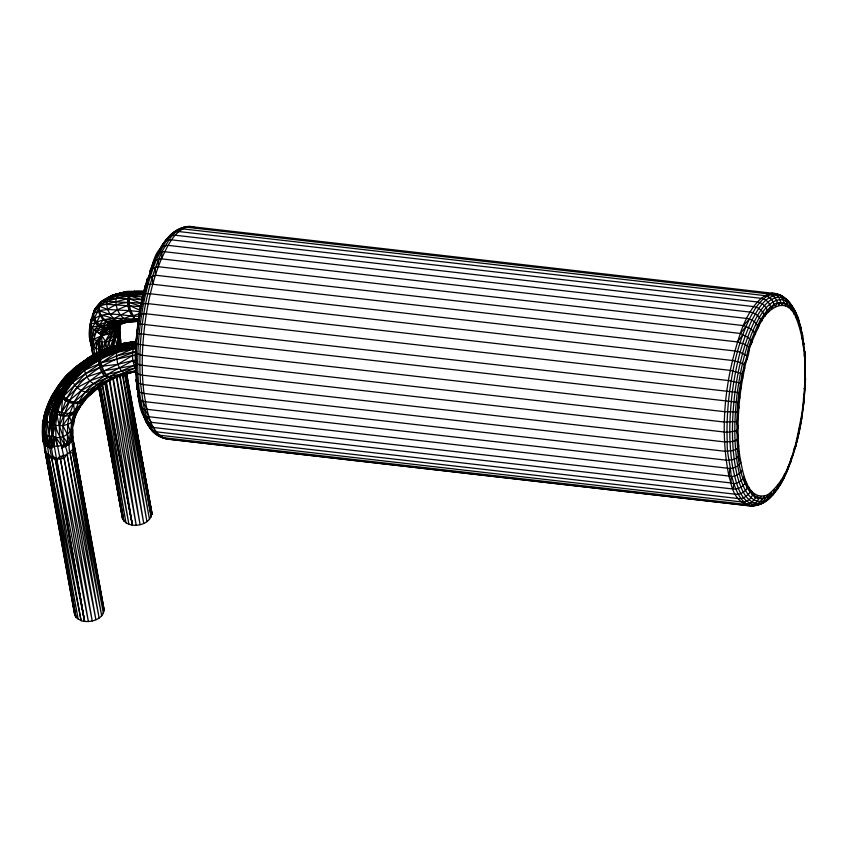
<?xml version="1.0" encoding="UTF-8"?>
<svg xmlns="http://www.w3.org/2000/svg" width="848" height="848" viewBox="0 0 848 848"><rect width="100%" height="100%" fill="white"/><g stroke="black" fill="none" stroke-linecap="round" stroke-linejoin="round"><path stroke-width="1.27" d="M99.248 352.62C78.906 361.545 61.851 377.434 51.251 396.938L44.456 414.407C42.188 429.099 47.912 442.868 48.887 457.189L81.111 620.694L76.044 617.482L74.804 615.224L43.047 440.048C41.192 424.18 44.446 406.743 53.784 393.567C45.453 406.828 41.245 422.378 42.612 438.045C42.559 442.624 45.421 446.631 49.82 447.914L81.111 620.694C89.74 623.45 104.898 619.422 103.922 608.376L74.709 448.136M135.701 320.968C123.501 322.452 109.562 322.759 101.506 333.561L102.385 349.683L106.848 349.408C109.085 338.988 113.081 328.112 122.992 322.749C111.3 327.339 106.127 338.522 102.385 349.683C82.309 349.281 89.93 321.456 94.52 309.711C104.908 292.581 126.903 291.055 144.944 291.15M92.951 355.884L90.407 340.907L90.407 323.735C99.799 307.474 124.296 317.035 139.687 316.219M136.327 346.758C106.816 352.503 77.815 368.7 63.611 396.228C60.992 402.058 58.618 408.111 57.123 414.343C57.897 424.784 63.293 433.975 64.554 444.288L61.809 448.03L68.571 444.787L71.645 441.479L72.165 426.533C75.652 436.656 67.713 445.847 57.696 446.101C52.343 446.599 45.612 445.391 43.047 440.048C43.153 425.632 44.054 410.22 51.474 397.542M45.58 448.465L44.552 448.242L76.044 617.482L44.817 444.787C42.199 423.979 47.446 402.09 59.816 384.939C78.949 362.562 104.357 342.846 135.288 343.504C131.27 350.955 131.822 360.506 135.288 368.032C117.575 375.632 98.591 382.575 86.316 398.443C81.26 405.768 75.408 415.234 64.914 413.029C56 412.965 45.368 401.698 53.562 393.864M137.429 331.398C138.097 313.516 142.305 295.888 147.382 278.769L155.396 275.208L737.453 341.924L745.244 344.426L748.922 347.309C750.067 354.506 745.275 361.312 744.65 368.477C742.541 378.197 740.929 388.034 739.785 397.913C737.76 416.771 737.294 435.861 739.551 454.719C742.191 468.605 746.039 502.366 767.631 494.956C791.809 475.951 796.166 441.872 801.932 413.548C805.812 382.331 807.921 349.228 796.632 319.251C787.145 292.655 764.811 309.478 758.239 327.71C743.802 356.828 737.643 389.062 736.848 421.498C737.749 446.896 735.121 478.813 755.388 497.628C775.719 504.592 784.813 474.498 791.089 460.92L790.877 459.277C800.056 437.271 802.961 412.796 804.922 389.031L804.084 388.596M800.66 418.891L801.773 418.329L795.519 446.769C801.604 424.657 804.36 401.963 805.377 379.236L804.922 389.031M805.271 360.379L805.388 361.513L804.328 355.312L804.71 351.475L805.483 379.893C804.498 368.838 806.501 357.686 803.459 346.747C802.272 332.225 798.54 299.959 777.383 302.821C767.641 306.838 762.235 316.739 757.518 325.579C753.225 336.349 746.738 347.5 746.887 359.223L744.226 364.492L744.65 368.477L742.244 373.65L742.71 378.081L740.558 383.063L741.078 387.928L739.159 392.645L739.785 397.913L738.067 402.312L738.841 407.941L737.294 411.958L738.258 417.884L736.848 421.498L738.036 427.636L736.732 430.837L727.001 432.321L139.761 365L135.394 362.785L135.85 343.016L138.648 320.099M86.538 514.863L74.242 445.539L72.716 452.991L103.414 613.411L74.168 450.595L73.797 443.048L73.002 443.631M61.925 381.579L60.123 383.179L49.237 401.051L48.961 405.439L49.99 408.206L49.057 445.179L47.711 447.013C39.602 428.696 50.806 404.602 59.593 387.907C77.009 362.87 104.887 344.436 135.563 341.553L121.359 343.885C109.222 348.358 93.799 351.008 85.118 361.333C83.888 364.131 83.761 367.279 84.418 370.237C92.549 397.341 110.07 377.667 126.67 372.908M105.29 299.418C87.196 306.711 107.802 332.278 121.815 323.65L111.756 328.324L105.608 334.144L93.789 339.168L93.46 346.885L94.997 355.301C63.07 369.028 39.93 404.994 43.047 440.048M136.104 350.076L135.51 370.936L137.069 389.391L139.443 392.03L143.99 393.419L726.047 460.146C730.881 460.432 737.219 459.563 739.551 454.719L737.495 448.56L738.682 446.154L736.944 439.889L738.173 437.091L736.732 430.837M135.288 343.504C98.665 347.5 58.798 374.731 55.449 413.495L57.123 414.343L55.565 425.378C57.304 437.08 68.094 444.649 67.522 456.977L99.142 618.012L70.458 455.164C66.865 444.257 71.285 433.286 71.508 422.134C72.96 415.605 75.345 409.393 78.313 403.415C92.888 386.677 114.183 375.123 136.168 371.53C120.925 373.968 103.382 388.013 99.036 363.94C97.827 358.524 99.089 349.694 106.021 349.355L122.79 343.578L135.553 341.68M136.263 355.026L132.521 355.513L117.745 364.364L102.036 371.869L90.248 380.699L81.249 390.557L74.338 401.835L70.024 413.04L67.66 424.403L67.395 442.709L65.635 446.589M47.223 444.373C46.11 429.3 46.725 413.845 50.604 399.196M138.998 317.703L140.217 310.315M141.51 299.789L127.783 298.676L99.046 306.075L92.506 314.767C92.093 325.505 107.972 334.536 115.625 325.208L124.486 322.622L136.634 321.01M138.796 319.166C124.433 319.23 108.491 315.774 95.368 323.067L90.407 323.735C94.467 333.762 89.57 345.147 93.375 355.45M72.186 426.544L71.9 432.607L104.166 610.867L74.168 450.595L73.055 449.26L70.511 431.685L67.66 424.403C75.451 421.615 75.928 412.361 80.242 406.425L79.33 406.266M736.848 421.498L724.404 422.05L142.358 355.323L135.521 353.213C136.284 330.423 139.454 307.707 145.368 285.681L148.071 284.324L152.725 284.25L734.781 350.966L740.156 352.196L746.452 355.683M772.645 495.168L777.574 488.936L778.093 485.045C774.023 497.437 761.26 507.899 747.756 505.631L165.699 438.914C148.909 431.303 147.075 409.383 143.99 393.419C140.779 366.951 142.231 340.09 146.354 313.813C149.025 297.818 152.778 281.981 158.3 266.717C157.516 256.615 164.173 248.146 169.049 239.878C174.423 231.356 184.928 223.098 195.358 227.72M140.694 306.881L142.178 300.499M120.056 324.233L120.162 343.673L118.54 343.143L115.264 346.143M44.403 417.004C41.011 424.382 41.16 435.3 50.997 436.837L54.325 446.186L84.577 621.436L51.739 458.461L49.152 454.952L46.258 452.768L48.887 457.189L78.196 619.347L46.746 455.429L44.552 448.242M136.178 371.668L125.917 373.491L121.518 371.265L117.745 364.364L116.42 355.959L117.257 349.493L119.642 345.072L121.359 343.885L136.581 341.977C118.9 344.002 102.195 350.595 86.666 359.064L104.113 349.588M67.66 424.403L62.847 425.664L55.565 425.378L52.438 435.66L50.997 436.837L52.661 446.037L51.368 448.348L54.325 446.186L50.848 423.724L51.686 410.538L58.109 390.292L58.841 385.225L64.883 379.088M143.344 296.938L128.536 295.952L116.547 298.316L98.993 304.273L93.905 311.004L93.068 319.187L90.831 319.675L89.718 331.801L90.301 335.32M138.775 318.456L136.369 319.028L138.934 320.576L134.885 318.954L131.822 315.583L129.214 310.612L129.362 298.782L131.641 292.051L144.266 291.638M142.528 299.45L143.079 294.722L145.686 293.705L150.319 293.758L732.375 360.485L740.315 362.446L744.226 364.492M139.962 311.64L129.214 310.612C127.264 304.877 126.14 297.171 130.952 292.518L144.298 291.733M144.849 289.051L145.368 285.681M72.101 370.756C63.865 376.385 54.155 387.282 63.611 396.228C81.768 414.365 94.499 385.628 110.017 379.501M114.522 346.684C110.484 334.218 133.751 312.202 108.873 334.006L101.792 335.458L96.651 340.663L93.46 346.885L92.008 337.684L94.192 329.957C104.442 317.385 123.32 321.71 137.514 320.544L136.369 319.028M97.128 354.284L96.047 348.358L96.651 340.663C92.92 339.242 89.634 336.031 89.718 331.801L90.418 329.936M136.072 347.691L135.85 343.016L136.952 336.412M57.696 446.101L55.979 437.515L55.565 425.378L50.848 423.724L52.936 411.746C62.031 396.557 69.663 379.713 84.122 368.456C90.153 362.573 99.82 359.499 102.884 351.104L118.328 346.874L134.631 344.659C104.686 348.761 74.804 365.53 61.597 393.673C58.819 407.602 50.149 420.82 52.438 435.66C58.321 441.978 57.918 451.327 60.42 459.107L92.241 620.959L64.109 458.323L59.71 437.261L59.307 425.834L60.685 415.541L66.398 398.602L74.804 385.077L85.51 373.703L116.642 352.418L135.839 348.454M112.127 346.652C112.434 337.96 115.434 328.95 122.101 323.067M90.323 335.236L91.69 345.115L93.948 349.567C88.054 343.981 90.588 334.398 91.881 327.402L98.188 325.685L96.82 322.081L99.916 315.742L98.993 304.273L94.52 309.711L93.418 313.622L95.368 323.067L91.881 327.402L94.192 329.957L108.989 323.713L124.486 322.622C109.593 324.254 95.283 336.91 99.587 352.885M93.163 355.662L92.708 350.786M162.127 251.708L158.014 253.287L153.403 262.043L149.799 271.519L151.432 268.901L158.3 266.717L161.396 258.863L162.127 251.708L164.671 251.729L746.728 318.445C751.805 319.166 756.967 322.516 758.239 327.71L760.677 319.685C758.78 315.541 754.614 312.711 750.141 312.096L168.095 245.369C152.958 245.92 153.064 270.077 146.969 279.999L147.382 278.769M42.845 435.904L43.534 442.72L44.064 441.808L43.142 431.42M803.268 398.708L804.127 398.931L803.173 408.747M80.242 406.425C77.401 414.386 68.381 417.46 60.685 415.541L57.971 410.835L55.449 413.495L52.438 435.66L55.979 437.515L61.342 445.423M45.209 414.418L45.675 410.708L48.177 406.33M138.309 323.894L138.637 321.403M774.15 493.324C758.674 512.68 736.234 508.938 730.859 482.936C732.513 469.368 726.482 455.885 727.234 442.062C726.704 428.569 727.181 415.064 728.443 401.623C731.432 373.321 737.082 344.86 749.378 319.028C755.197 307.866 765.786 288.871 781.05 295.549C789.774 300.298 795.774 309.34 796.632 319.251C798.074 311.28 790.527 305.163 786.425 299.217M136.878 383.264L136.051 379.607C138.977 393.567 137.1 412.997 148.994 422.802L151.018 422.293L733.075 489.01C737.633 489.434 742.307 487.303 744.873 483.498L744.205 476.523C742.519 480.721 738.195 483.275 733.838 483.805L730.859 482.936L728.93 476.046L730.033 468.488C734.167 468.117 738.608 466.453 740.77 462.69L738.364 456.765M733.075 489.01L733.838 483.805L731.76 476.565L728.93 476.046L146.884 409.319C143.27 409.828 139.528 406.722 139.708 402.991L145.22 419.94M93.439 314.205L93.905 311.004L97.011 307.57M120.586 324.53L115.127 338.808L116.77 345.062L119.738 325.505M104.495 349.662L105.714 341.924L112.084 333.317L120.511 324.614L118.211 335.797L118.126 345.178M139.157 317.671L139.57 315.212M139.973 312.742L140.376 310.283M52.353 424.403C55.936 381.812 94.669 351.719 134.631 344.659M736.944 439.889L732.693 441.479L724.51 441.914L142.464 375.187L137.938 374.042L135.616 372.071L135.404 352.556L136.136 348.857M798.805 324.954C799.961 319.982 797.332 314.47 794.035 310.834M140.832 307.856L141.309 305.45M44.912 414.481L45.675 410.708L47.181 409.001M99.152 304.898L100.933 301.856L98.071 310.866L94.287 318.148C96.831 323.427 102.046 326.989 107.738 328.049L129.034 321.318L137.514 320.544M118.54 343.143L120.151 338.999L119.133 325.664M50.848 423.724L47.075 420.958L45.347 418.573L48.792 403.319M136.719 338.914L136.623 333.37L137.662 328.897M800.682 331.483L800.957 327.487L795.668 312.509M102.089 351.39L100.53 349.524L102.417 341.935C109.297 342.38 117.978 339.613 119.61 332.066L119.208 329.777M93.418 313.622L99.131 310.559C101.124 318.042 107.887 324.01 115.646 324.752L107.738 328.049L105.608 334.144L108.873 334.006L110.123 329.49L117.565 326.83L122.059 323.47M145.114 288.945L146.195 285.182M148.464 277.794C136.623 319.389 131.853 364.121 140.853 406.743M755.102 334.589C753.512 329.406 748.042 327.36 743.452 325.59L161.396 258.863L158.65 259.318C143.079 298.74 137.8 341.924 140.577 384.08C143.566 403.224 144.414 436.126 169.155 439.253L751.211 505.98C761.472 505.472 771.33 499.461 774.627 489.328L775.051 491.087M794.777 310.665L788.174 301.082C765.808 277.307 746.219 314.799 740.346 333.444C725.082 378.929 719.369 428.749 728.93 476.046M793.368 451.348L794.481 447.585M795.88 445.709L792.986 455.355L793.41 454.083C788.417 468.435 783.414 484.166 772.051 494.66M730.033 468.488L145.273 401.708C141.319 401.592 136.475 397.977 138.648 393.673M53.731 424.901L57.123 414.343L60.685 415.541L64.914 413.029L73.532 403.531L79.108 401.941C89.814 380.074 113.346 371.901 132.892 360.548L136.719 360.294M95.464 309.234L95.919 307.856M93.789 339.168L96.333 331.483L100.594 327.201L99.767 324.71L103.117 319.781L101.113 315.488C109.254 315.763 115.349 320.809 122.833 322.632M790.612 462.383L791.089 460.92M147.658 280.232L154.622 260.707L158.65 259.318M789.859 462.351L791.884 456.372M96.047 348.358L98.453 341.267L101.792 335.458L99.545 332.978L94.192 329.957M116.632 376.099C105.841 380.381 97.647 392.391 85.659 392.115C79.595 390.642 74.38 386.158 72.186 380.296L84.418 370.237L99.036 363.94L100.7 357.506L117.257 349.493L136.687 345.751M112.392 346.811L115.127 338.808M771.733 293.196C776.333 293.768 779.969 297.68 780.669 302.195L778.835 305.238C776.567 300.51 774.404 294.383 768.182 293.874L186.136 227.158C173.204 228.091 164.989 240.44 159.244 250.743C161.268 245.56 165.031 238.839 171.625 239.857L753.671 306.584C758.197 307.199 762.278 310.304 763.942 314.587L761.525 321.636L760.677 319.685M68.571 444.787L63.081 436.476L62.847 425.664C69.186 415.35 78.027 407.21 86.316 398.443L86.634 397.542L81.694 403.235L86.634 397.542M152.979 265.562L152.841 263.707L158.014 253.287M797.809 437.727L798.106 436.9M779.566 485.332L784.167 477.657L784.782 473.756L780.923 483.699L776.143 490.685M142.782 295.549L144.764 290.207M156.074 256.626C161.565 249.694 164.109 234.907 175.218 235.235L757.275 301.962C761.854 302.577 765.829 305.927 767.281 310.304L764.917 316.431L763.942 314.587M109.805 347.765L117.406 330.328L119.695 326.978M787.177 469.4L789.456 463.538M61.597 393.673L59.561 394.617L52.936 411.746L49.99 408.206L52.862 406.648C61.215 384.939 77.56 362.785 99.608 354.294L101.177 354.74L117.257 349.493L136.274 346.896M145.019 286.741L147.266 281.409M140.81 304.697L142.008 303.69L148.188 303.648L730.245 370.375L742.244 373.65M800.077 427.742L798.88 428.759M164.501 243.069C167.84 238.055 171.773 230.921 178.864 231.557L760.921 298.284C765.521 298.899 769.412 302.45 770.652 306.902L768.383 312.138L767.281 310.304M778.39 486.805L781.496 479.83L781.655 481.706M771.68 494.49L771.129 492.646L767.228 499.387C751.233 508.291 741.756 486.042 739.361 473.682C733.244 447.034 734.092 419.304 737.315 392.327C740.951 366.537 746.664 340.43 759.405 317.459C764.472 307.336 777.966 292.772 789.35 303.383L791.491 310.569L792.615 309.075L792.17 306.573L789.34 302.524M783.849 477.042L787.485 470.407L787.919 466.877M44.817 444.787L45.516 443.26M161.396 258.863C167.533 246.302 174.328 229.416 189.687 226.469L775.189 293.535L781.05 295.549L784.199 297.913M73.49 419.082L74.486 416.94M127.783 298.676L129.129 302.524L127.804 305.344L117.533 309.743L110.357 314.672L99.131 310.559L107.696 309.541L129.214 310.612L113.939 318.615C108.237 313.527 103.679 303.542 109.498 296.948L119.123 294.118L144.277 294.563L130.094 296.016L127.783 298.676L116.547 298.316L103.785 299.8L99.788 303.828L141.542 306.69M768.299 496.992L767.631 494.956L762.055 503.012C746.452 506.563 740.134 486.741 737.092 475.092C730.849 447.861 731.707 419.527 735.004 391.956C738.725 365.605 744.555 338.935 757.571 315.467C762.893 306.34 773.016 292.751 785.11 298.782L788.566 307.686L789.87 305.969M48.887 457.189L51.739 458.461L52.799 456.245L47.075 420.958M733.838 483.805C736.923 492.328 741.025 502.482 750.395 505.567L755.25 503.341L757.126 501.327L758.462 498.889L757.55 495.635C753.978 499.483 750.713 505.26 744.427 504.274L162.381 437.547C149.789 434.049 145.58 419.325 142.422 408.206C136.772 383.932 136.952 358.704 139.136 334.006C141.733 308.683 146.725 283.402 156.414 259.774C162.424 248.517 168.052 230.804 182.511 228.854L764.567 295.581C769.189 296.185 772.984 299.906 774.033 304.4L771.881 308.831L770.652 306.902M50.891 445.719L49.82 447.914L46.64 434.982M59.307 425.834C67.522 408.884 71.147 389.137 87.111 376.809C101.272 364.735 119.165 357.167 136.517 351.655M70.024 413.04L64.215 416.061L62.847 425.664L67.395 434.462L69.631 440.843L71.645 441.479L72.822 437.738L71.508 422.134C78.122 408.418 85.086 394.373 97.255 384.642C108.862 375.441 123.161 370.131 136.549 364.64M764.949 498.571L764.175 496.228L760.412 501.656L756.363 505.122C739.414 503.065 736.085 481.6 732.799 468.075C728.474 442.815 729.269 416.94 732.375 391.585C735.746 367.078 741.194 342.528 751.943 320.109C757.762 309.573 765.744 293.843 780.022 295.528L783.192 299.832L785.471 305.831L786.944 303.764M50.583 401.348L58.841 385.225L59.816 384.939L73.935 368.498L90.217 356.987M74.984 415.88L78.885 408.535L76.447 411.619M56.371 409.881L62.529 398.412L61.268 397.076L63.611 396.228L74.804 385.077L87.111 376.809L102.036 371.869L109.021 376.724L112.975 378.346M777.383 302.821L775.379 306.52L774.033 304.4M54.325 446.186L54.081 437.398C66.918 439.179 74.635 429.353 74.582 417.11L72.578 424.148L76.649 412.043L78.885 408.535M102.46 351.04L88.213 357.824L72.631 370.205L71.571 372.929L71.762 378.961L62.413 394.829L72.896 381.982L85.51 373.703L99.926 367.322M139.114 314.12L146.354 313.813L728.411 380.54L740.558 383.063M70.458 455.164L101.696 615.849L72.716 452.991L74.168 450.595M742.329 469.983C740.41 473.99 736.011 476.12 731.76 476.565M748.922 347.309L752.134 342.189L751.243 340.472L747.671 337.25L740.346 333.444L158.3 266.717M752.462 495.433C750.438 499.578 745.911 502.355 741.269 501.899L159.223 435.183C152.64 433.932 149.1 427.148 146.121 421.785L151.548 429.925L156.255 431.823L738.311 498.55C744.226 499.472 747.947 494.554 751.529 490.907L752.462 495.433L754.444 493.78L755.388 497.628M783.87 302.503L782.206 305.015L780.669 302.195M91.976 318.011L90.831 319.675L91.033 325.674M92.008 337.684L96.333 331.483L112.455 324.848L115.646 324.752M86.316 398.443L95.665 388.766M795.148 313.06L794.184 314.438L792.615 309.075M120.511 324.614L109.095 341.405L109.339 347.616M51.739 458.461L56.699 459.287L64.109 458.323L67.056 454.38L73.055 449.26M55.099 391.808L59.053 386.529M749.717 492.317L748.826 487.038C745.318 490.716 741.3 495.105 735.566 494.236L153.509 427.509C144.881 426.47 144.531 415.997 141.637 409.711C141.637 415.817 149.28 416.856 151.018 422.293M737.453 341.924L742.615 335.055M740.346 333.444L745.901 326.639M144.075 292.889L132.786 291.553C123.734 290.281 114.035 293.98 116.176 304.57C117.416 314.968 127.094 324.678 138.097 321.116M59.816 384.939L73.935 368.498M67.056 454.38L63.229 455.832L60.42 459.107L88.383 621.531L56.699 459.287L52.799 456.245L55.088 459.171L84.577 621.436L56.159 459.266L52.799 456.245L55.618 459.224L84.577 621.436M110.102 297.129L111.47 295.581L120.713 293.111L143.99 292.942M743.452 325.59L749.378 319.028M73.723 414.184L85.351 399.588C79.214 405.969 68.529 404.008 62.529 398.412L61.427 412.276L68.593 402.27L74.338 401.835L85.659 392.115L97.255 384.642L111.067 378.59M111.703 296.811L113.452 294.924L120.713 293.111L129.691 293.843L109.498 296.948M758.462 498.889L760.804 496.462L761.663 499.207M66.398 398.602L77.147 387.663L90.248 380.699L104.834 375.473L109.021 376.724L136.21 370.703M767.037 500.108L768.829 498.295M73.946 368.912L80.39 364.534M116.303 375.865L114.554 377.593L104.781 382.533M118.953 326.374L113.219 329.141L107.389 329.342L101.506 333.561L99.545 332.978L104.039 328.621L102.248 326.204L106.403 322.346L104.399 319.526L117.247 320.904L131.822 315.583L129.405 305.492L140.27 310.389M56.699 459.287L59.593 456.542L63.229 455.832M102.884 351.104L106.201 348.74L121.985 344.511M87.694 396.461L103.233 383.773M94.52 309.711L98.167 306.457M111.756 328.324L114.766 327.879L118.084 325.007L121.815 323.65M744.873 483.498L746.378 482.226L747.183 488.331M92.496 391.151L95.538 388.723M111.565 296.418L113.452 294.924L121.571 292.793L143.312 292.306M95.241 389.614L82.744 400.956L78.313 403.415M117.406 330.328L112.084 333.317L108.873 334.006M170.204 235.627C175.759 230.667 182.606 225.706 190.493 226.872M61.957 380.89L64.639 379.003M136.221 347.055C117.236 348.655 99.015 356.626 84.122 368.456L98.665 360.347M97.573 387.239L103.753 383.201M182.288 228.769L184.535 227.317M114.766 327.879L121.964 323.395M108.438 297.606L106.329 298.92L111.47 295.581L119.123 294.118M737.495 448.56L733.266 450.574L725.104 451.274L143.047 384.547L138.521 383.285L136.178 380.975L136.051 379.607M99.545 332.978L106.053 329.13L105.735 327.582M137.715 323.703L739.159 392.645M84.058 365.541L98.845 357.231L100.7 357.506L116.642 352.418M99.142 355.778L84.27 363.898L71.296 375.738L59.593 387.907L58.183 387.324L51.378 404.189L48.961 405.439M113.219 329.141L117.565 326.83M133.115 292.03L135.033 291.373L136.888 291.86L134.228 291.511M124.296 373.205L114.342 377.72L107.558 377.54L93.948 383.423L81.249 390.557L69.462 400.351L65.444 400.669L63.611 396.228M135.913 348.793L133.274 348.623L100.923 362.859L103.71 370.883L106.392 374.562L135.288 368.032M115.911 377.021L114.342 377.72L127.348 373.184M102.534 350.351L119.388 345.306M122.907 323.194L126.193 321.827L115.625 325.208M60.823 392.285L58.83 393.069L54.018 407.952L51.686 410.538L49.322 422.834L52.438 435.66L49.29 436.296L52.661 446.037M130.804 310.75L133.359 315.7L139.21 313.654M103.785 299.8L105.481 299.217M130.348 292.062L135.033 291.373L122.96 292.528L116.155 294.775L121.571 292.793L130.952 292.518M117.713 348.178L101.675 353.266L100.785 352.079M75.79 367.067L77.815 366.431M103.223 300.404L105.841 299.598M119.271 324.53L127.953 321.986L107.717 322.07L108.989 323.713M129.225 321.646L131.769 320.968M125.917 373.491L136.125 370.799M116.42 355.959L132.701 352.058L136.666 352.227M102.248 326.204L112.455 324.848L110.304 323.406L134.885 318.954L133.359 315.7M169.155 439.253L171.519 438.798M141.309 303.679C129.85 301.453 117.204 302.026 107.696 309.541L99.046 306.075M122.79 343.578L126.914 343.398M129.405 342.942L135.638 341.797M113.749 324.487L124.486 322.622M122.96 292.528L128.006 292.412M103.71 370.883L136.433 365.064M135.638 321.01L131.737 321.54L139.146 321.021M124.412 343.864L126.924 343.525M146.587 416.485L730.859 482.936M99.036 363.94L101.718 366.262L117.745 364.364L132.892 360.548L135.468 360.803M737.294 411.958L724.892 411.746L142.835 345.03L136.814 343.853L135.85 343.016M133.91 371.562L136.327 371.339M125.663 292.761L128.154 292.56M133.147 292.157L136.888 291.86M119.706 321.986L138.076 321.074M144.012 293.058L131.217 293.874L128.536 295.952L117.618 295.888L101.601 301.326L127.529 302.397M98.357 385.628L122.61 518.849C128.62 530.307 152.576 525.559 151.728 512.001L126.426 372.579L151.972 514.482L125.939 372.251M136.443 355.63L132.521 355.513L100.923 362.859L100.615 359.266L98.707 358.577M136.422 291.277L144.192 291.574M738.067 402.312L136.623 333.37M165.445 438.48C160.399 438.013 156.509 434.441 152.714 431.367L148.718 425.876M96.651 340.663L102.417 341.935M69.992 452.567L72.716 452.991M130.094 296.016L142.729 299.895M129.129 302.524L141.51 306.414M129.362 298.782L141.33 303.33M90.407 340.907L91.361 341.511M96.333 331.483L101.792 335.458L105.714 341.924L106.848 349.408M101.887 351.56L98.93 349.249L98.453 341.267M796.42 317.088L798.01 318.657L800.523 327.953M148.994 422.802L153.509 427.509M100.403 351.157L98.93 349.249L99.746 352.832M144.51 409.245L148.803 416.209M46.746 455.429L44.986 450.733M800.035 325.706L802.6 335.183L804.837 352.842M142.793 401.168L146.884 409.319M143.874 415.584L144.807 417.481M59.561 394.617L58.109 390.292L60.176 390.705L71.444 377.424L84.026 367.078L72.186 380.296L71.762 378.961M44.626 416.612L45.347 418.573M119.155 329.925L121.465 345.242M69.303 415.732L71.508 422.134M71.624 433.042L72.377 435.225M70.511 431.685L72.822 437.738L71.645 426.82M137.959 391.331L136.92 387.822L137.069 389.391M90.651 343.058L91.913 347.404M118.211 335.797L119.685 341.076M801 330.201L801.477 332.448M138.107 395.486L139.443 401.74M64.109 458.323L95.919 619.761L67.522 456.977M105.078 382.056L132.383 525.06L109.265 379.893M73.797 443.048L74.306 445.762M105.523 382.13L132.383 525.06L106.435 382.268M102.375 383.709L128.917 524.318L104.686 382.119M100.467 385.935L126.002 522.962L102.014 383.709M126.055 372.876L127.253 379.374M127.741 381.971L128.938 388.479M129.415 391.076L130.613 397.574M131.101 400.182L151.728 512.001M124.773 373.417L151.22 517.036L125.822 372.399M122.716 374.456L149.502 519.474L124.561 373.544M119.907 375.198L146.948 521.637L122.43 374.54M116.483 375.526L143.725 523.375L119.568 375.24M105.979 382.204L132.383 525.06M99.099 386.593L123.85 521.096L100.191 386.052M113.144 377.943L140.058 524.573L116.165 375.632M109.636 379.766L136.189 525.156L112.773 377.996M98.4 385.649L122.61 518.849L98.962 386.656M45.029 450.924L74.804 615.224M125.939 372.929L126.405 375.537M127.582 382.045L128.048 384.653M129.214 391.172L129.68 393.779M131.79 405.503L132.256 408.111M134.355 419.834L134.821 422.442M135.987 428.961L136.464 431.568M99.078 387.335L99.555 389.942M100.022 392.55L100.488 395.157M100.965 397.765L102.142 404.284M102.608 406.892L103.785 413.4M104.251 416.008L108.014 436.858M108.491 439.465L122.356 516.368M86.994 517.471L88.15 523.99M88.605 526.597L89.072 529.205M89.528 531.813L90.683 538.332M91.149 540.939L91.605 543.547M92.072 546.154L93.216 552.673M93.683 555.281L94.139 557.889M95.294 564.408L95.76 567.015M59.371 526.693L59.837 529.3M60.982 535.819L61.448 538.427M61.904 541.035L62.36 543.642M62.826 546.25L63.971 552.769M64.437 555.376L64.893 557.984M65.349 560.592L66.504 567.111M66.96 569.718L74.55 612.744M136.146 374.657L135.51 370.936L135.616 372.071M135.404 352.556L135.521 353.213M802.07 335.872L801.72 333.571L802.6 335.183L802.24 338.776L803.968 344.627L803.819 343.048M802.6 339.317L802.961 341.617M73.532 403.531L74.582 411.768M136.051 368.074L135.288 361.895L135.394 362.785M119.133 329.798L120.533 340.059L120.162 343.673L120.151 338.999M99.714 341.564L100.53 349.524M101.718 366.262L102.036 371.869M152.333 276.861L152.725 284.25M42.623 425.823L42.813 434.642M155.375 267.735L155.396 275.208"/></g></svg>
